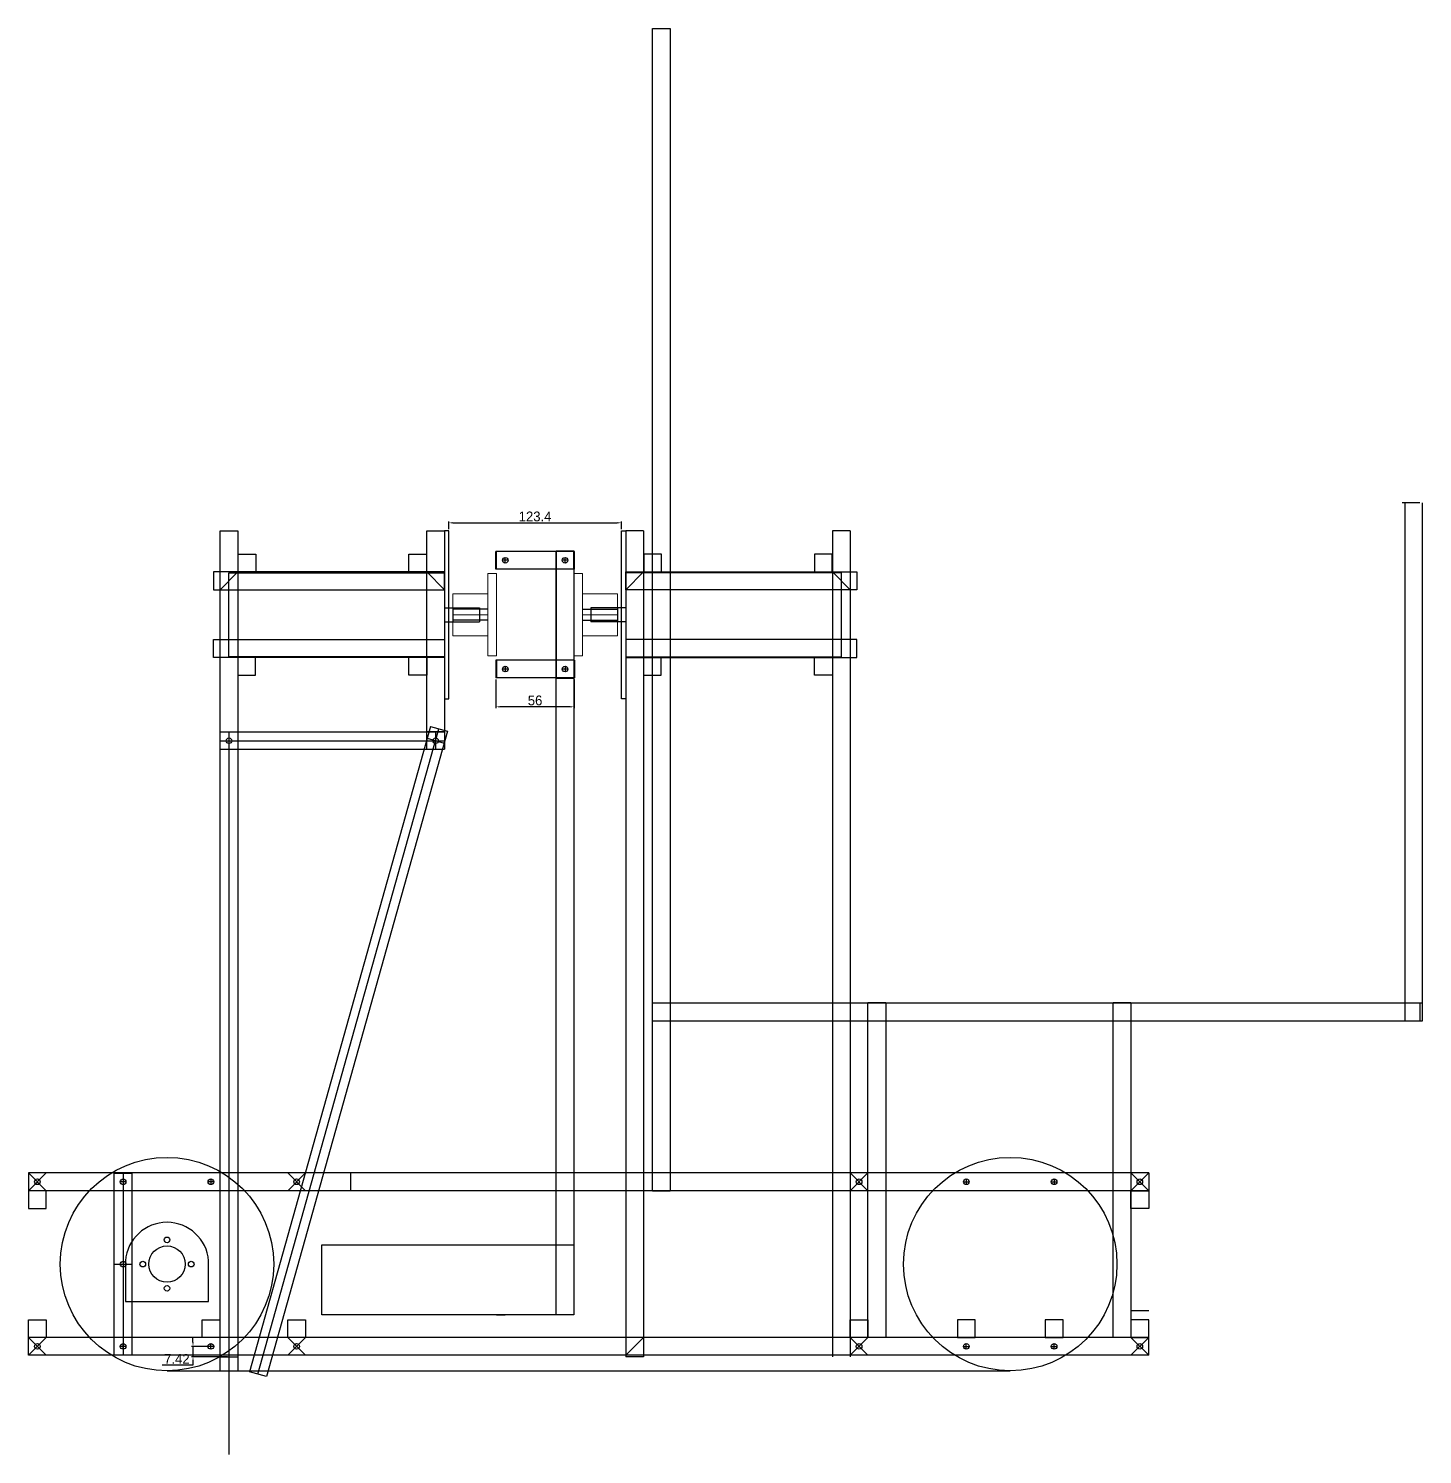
# Model space of a CAD drawing. Header units: millimetres. Extents: x -15418 to 43885, y -27590 to 23052.
# Drawn here: x 26237 to 27232, y -20265 to -19246 of the extents above; entities that cross this region are included whole.
import ezdxf

# ---------------------------------------------------------------- set-up
doc = ezdxf.new("R2010")
doc.units = ezdxf.units.MM
doc.header["$LTSCALE"] = 0.5
doc.layers.get('0').update_dxf_attribs({"lineweight": 5})
doc.layers.get('Defpoints').update_dxf_attribs({"color": 4})
for name, color, linetype in [('Layer1', 1, 'Continuous'), ('Layer2', 2, 'Continuous'), ('Layer3', 9, 'Continuous'), ('Layer4', 6, 'Continuous')]:
    doc.layers.add(name, color=color, linetype=linetype)
doc.dimstyles.new('ISO-25', dxfattribs={"dimtxt": 7, "dimasz": 3, "dimexe": 1, "dimexo": 1, "dimgap": 1, "dimtad": 1, "dimtoh": 1, "dimdec": 3, "dimdsep": 46, "dimtxsty": 'Standard', "dimcen": 2.5, "dimadec": 0, "dimazin": 0, "dimtfac": 1, "dimtdec": 3, "dimtmove": 0, "dimatfit": 3, "dimfxl": 1, "dimarcsym": 1})

# ---------------------------------------------------------------- blocks, each defined once
blk = doc.blocks.new('*D346')
at = {"layer": 'Defpoints', "color": 0, "transparency": 16777216}
for p in [(26570.7, -19710.2), (26626.7, -19710.2), (26570.7, -19730.8)]:
    blk.add_point(p, dxfattribs=at)
at = {"layer": 'Layer1', "color": 0, "lineweight": -2, "transparency": 16777216}
for p, q in [((26570.7, -19711.2), (26570.7, -19731.8)), ((26626.7, -19711.2), (26626.7, -19731.8)), ((26623.7, -19730.8), (26573.7, -19730.8))]:
    blk.add_line(p, q, dxfattribs=at)
at = {"layer": 'Layer1', "color": 0, "transparency": 16777216}
for points in [[(26573.7, -19730.3), (26573.7, -19731.3), (26570.7, -19730.8)], [(26623.7, -19730.3), (26623.7, -19731.3), (26626.7, -19730.8)]]:
    blk.add_solid(points, dxfattribs=at)
at = {"layer": 'Layer1', "color": 0, "transparency": 16777216, "insert": (26598.7, -19726.3), "char_height": 7, "attachment_point": 5}
blk.add_mtext('56', dxfattribs=at)
blk = doc.blocks.new('*D352')
at = {"layer": 'Defpoints', "color": 0, "transparency": 16777216}
for p in [(26660.4, -19599.4), (26537, -19605), (26660.4, -19605)]:
    blk.add_point(p, dxfattribs=at)
at = {"layer": 'Layer2', "color": 0, "lineweight": -2, "transparency": 16777216}
for p, q in [((26537, -19604), (26537, -19598.4)), ((26540, -19599.4), (26657.4, -19599.4)), ((26660.4, -19604), (26660.4, -19598.4))]:
    blk.add_line(p, q, dxfattribs=at)
at = {"layer": 'Layer2', "color": 0, "transparency": 16777216}
for points in [[(26540, -19598.9), (26540, -19599.9), (26537, -19599.4)], [(26657.4, -19598.9), (26657.4, -19599.9), (26660.4, -19599.4)]]:
    blk.add_solid(points, dxfattribs=at)
at = {"layer": 'Layer2', "color": 0, "transparency": 16777216, "insert": (26598.7, -19594.9), "char_height": 7, "attachment_point": 5}
blk.add_mtext('123.4', dxfattribs=at)
blk = doc.blocks.new('*D354')
at = {"layer": 'Defpoints', "color": 0, "transparency": 16777216}
for p in [(26367.2, -20187.6), (26354.4, -20195), (26380.1, -20195)]:
    blk.add_point(p, dxfattribs=at)
at = {"layer": 'Layer2', "color": 0, "lineweight": -2, "transparency": 16777216}
for p, q in [((26354.4, -20184.6), (26354.4, -20181.6)), ((26366.2, -20187.6), (26353.4, -20187.6)), ((26354.4, -20187.6), (26354.4, -20195)), ((26354.4, -20201), (26332.4, -20201)), ((26379.1, -20195), (26353.4, -20195)), ((26354.4, -20198), (26354.4, -20201))]:
    blk.add_line(p, q, dxfattribs=at)
at = {"layer": 'Layer2', "color": 0, "transparency": 16777216}
for points in [[(26353.9, -20184.6), (26354.9, -20184.6), (26354.4, -20187.6)], [(26353.9, -20198), (26354.9, -20198), (26354.4, -20195)]]:
    blk.add_solid(points, dxfattribs=at)
at = {"layer": 'Layer2', "color": 0, "transparency": 16777216, "insert": (26342.9, -20196.5), "char_height": 7, "attachment_point": 5}
blk.add_mtext('7.42', dxfattribs=at)

msp = doc.modelspace()

# ---------------------------------------------------------------- linework, layer by layer
at = {"transparency": 33554661}
for p, q in [((26565.0494, -19694.5061), (26565.0494, -19635.5061)), ((26565.0494, -19635.5061), (26571.0494, -19635.5061)), ((26571.0494, -19635.5061), (26571.0494, -19694.5061)), ((26626.4494, -19635.5061), (26626.4494, -19694.5061)), ((26632.4494, -19635.5061), (26626.4494, -19635.5061)), ((26632.4494, -19694.5061), (26632.4494, -19635.5061)), ((26540.0494, -19680.0061), (26540.0494, -19650.0061)), ((26565.0494, -19650.0061), (26540.0494, -19650.0061)), ((26632.4494, -19650.0061), (26657.4494, -19650.0061)), ((26657.4494, -19680.0061), (26657.4494, -19650.0061)), ((26565.0494, -19665.0061), (26540.0494, -19665.0061)), ((26632.4494, -19665.0061), (26657.4494, -19665.0061)), ((26565.0494, -19680.0061), (26540.0494, -19680.0061)), ((26632.4494, -19680.0061), (26657.4494, -19680.0061)), ((26571.0494, -19694.5061), (26565.0494, -19694.5061)), ((26626.4494, -19694.5061), (26632.4494, -19694.5061))]:
    msp.add_line(p, q, dxfattribs=at)
at = {"layer": 'Layer1', "transparency": 33554661}
for p, q in [((26373.7494, -20205.0061), (26373.7494, -19605.0061)), ((26373.7494, -19605.0061), (26386.4494, -19605.0061)), ((26386.4494, -19605.0061), (26386.4494, -20205.0061)), ((26521.3494, -19761.0061), (26521.3494, -19605.0061)), ((26521.3494, -19605.0061), (26534.0494, -19605.0061)), ((26534.0494, -19605.0061), (26534.0494, -19725.0061)), ((26537.0494, -19605.0061), (26534.0494, -19605.0061)), ((26534.0494, -19605.0061), (26534.0494, -19761.0061)), ((26537.0494, -19725.0061), (26537.0494, -19605.0061)), ((26660.4494, -19725.0061), (26660.4494, -19605.0061)), ((26660.4494, -19605.0061), (26663.4494, -19605.0061)), ((26663.4494, -19605.0061), (26663.4494, -19725.0061)), ((26676.1494, -19605.0061), (26663.4494, -19605.0061)), ((26676.1494, -19605.0061), (26663.4494, -19605.0061)), ((26663.4494, -19605.0061), (26663.4494, -20195.0061)), ((26676.1494, -19605.0061), (26676.1494, -20195.0061)), ((26823.7494, -19605.0061), (26811.0494, -19605.0061)), ((26811.0494, -19605.0061), (26811.0494, -20195.0061)), ((26823.7494, -19605.0061), (26823.7494, -20195.0061)), ((26386.6494, -19634.5061), (26386.6494, -19621.8061)), ((26386.6494, -19621.8061), (26399.3494, -19621.8061)), ((26399.3494, -19621.8061), (26399.3494, -19634.5061)), ((26508.4494, -19634.5061), (26508.4494, -19621.8061)), ((26508.4494, -19621.8061), (26521.1494, -19621.8061)), ((26521.1494, -19621.8061), (26521.1494, -19634.5061)), ((26626.7494, -19619.8061), (26570.7494, -19619.8061)), ((26570.7494, -19632.5061), (26570.7494, -19619.8061)), ((26571.0494, -19632.5061), (26571.0494, -19619.8061)), ((26577.3994, -19628.1561), (26577.3994, -19624.1561)), ((26613.7494, -19619.5061), (26613.7494, -19710.5061)), ((26613.7494, -19619.5061), (26626.4494, -19619.5061)), ((26613.7494, -20165.0061), (26613.7494, -19619.8061)), ((26620.0994, -19628.1561), (26620.0994, -19624.1561)), ((26626.4494, -19632.5061), (26626.4494, -19619.5061)), ((26626.4494, -19619.8061), (26626.4494, -20165.0061)), ((26626.4494, -19619.8061), (26626.4494, -19710.2061)), ((26626.7494, -19632.5061), (26626.7494, -19619.8061)), ((26676.3494, -19621.8061), (26676.3494, -19634.5061)), ((26689.0494, -19621.8061), (26676.3494, -19621.8061)), ((26689.0494, -19634.5061), (26689.0494, -19621.8061)), ((26798.1494, -19621.8061), (26798.1494, -19634.5061)), ((26810.8494, -19621.8061), (26798.1494, -19621.8061)), ((26810.8494, -19634.5061), (26810.8494, -19621.8061)), ((26534.0494, -19634.5061), (26369.0494, -19634.5061)), ((26369.0494, -19634.5061), (26369.0494, -19647.2061)), ((26386.4494, -19634.5061), (26373.7494, -19647.2061)), ((26399.3494, -19634.5061), (26386.6494, -19634.5061)), ((26521.1494, -19634.5061), (26508.4494, -19634.5061)), ((26521.3494, -19634.5061), (26534.0494, -19647.2061)), ((26534.0494, -19647.2061), (26534.0494, -19634.5061)), ((26626.4494, -19632.5061), (26570.7494, -19632.5061)), ((26579.3994, -19626.1561), (26575.3994, -19626.1561)), ((26626.7494, -19632.5061), (26613.7494, -19632.5061)), ((26622.0994, -19626.1561), (26618.0994, -19626.1561)), ((26663.4494, -19634.5061), (26828.4494, -19634.5061)), ((26663.4494, -19647.2061), (26663.4494, -19634.5061)), ((26676.1494, -19634.5061), (26663.4494, -19647.2061)), ((26676.3494, -19634.5061), (26689.0494, -19634.5061)), ((26798.1494, -19634.5061), (26810.8494, -19634.5061)), ((26811.0494, -19634.5061), (26823.7494, -19647.2061)), ((26828.4494, -19634.5061), (26828.4494, -19647.2061)), ((26369.0494, -19647.2061), (26534.0494, -19647.2061)), ((26828.4494, -19647.2061), (26663.4494, -19647.2061)), ((26540.0494, -19660.0061), (26540.0494, -19670.0061)), ((26626.4494, -19665.0061), (26626.4494, -19665.0061)), ((26657.4494, -19660.0061), (26657.4494, -19670.0061)), ((26369.0494, -19695.5061), (26369.0494, -19682.8061)), ((26369.0494, -19682.8061), (26534.0494, -19682.8061)), ((26534.0494, -19682.8061), (26534.0494, -19695.5061)), ((26828.4494, -19682.8061), (26663.4494, -19682.8061)), ((26663.4494, -19682.8061), (26663.4494, -19695.5061)), ((26828.4494, -19695.5061), (26828.4494, -19682.8061)), ((26534.0494, -19695.5061), (26369.0494, -19695.5061)), ((26386.4494, -19695.5061), (26386.4494, -19708.2061)), ((26399.1494, -19708.2061), (26399.1494, -19695.5061)), ((26508.6494, -19708.2061), (26508.6494, -19695.5061)), ((26521.3494, -19695.5061), (26521.3494, -19708.2061)), ((26663.4494, -19695.5061), (26828.4494, -19695.5061)), ((26676.1494, -19695.5061), (26676.1494, -19708.2061)), ((26688.8494, -19708.2061), (26688.8494, -19695.5061)), ((26798.3494, -19708.2061), (26798.3494, -19695.5061)), ((26811.0494, -19695.5061), (26811.0494, -19708.2061)), ((26626.4494, -19697.5061), (26570.7494, -19697.5061)), ((26570.7494, -19697.5061), (26570.7494, -19710.2061)), ((26571.0494, -19697.5061), (26571.0494, -19710.2061)), ((26579.3994, -19703.8561), (26575.3994, -19703.8561)), ((26577.3994, -19701.8561), (26577.3994, -19705.8561)), ((26626.7494, -19697.5061), (26613.7494, -19697.5061)), ((26622.0994, -19703.8561), (26618.0994, -19703.8561)), ((26620.0994, -19701.8561), (26620.0994, -19705.8561)), ((26626.4494, -19697.5061), (26626.4494, -19710.5061)), ((26626.7494, -19697.5061), (26626.7494, -19710.2061)), ((26386.4494, -19708.2061), (26399.1494, -19708.2061)), ((26521.3494, -19708.2061), (26508.6494, -19708.2061)), ((26626.7494, -19710.2061), (26570.7494, -19710.2061)), ((26626.4494, -19710.5061), (26613.7494, -19710.5061)), ((26676.1494, -19708.2061), (26688.8494, -19708.2061)), ((26811.0494, -19708.2061), (26798.3494, -19708.2061)), ((26534.0494, -19725.0061), (26537.0494, -19725.0061)), ((26663.4494, -19725.0061), (26660.4494, -19725.0061)), ((26523.9561, -19744.8399), (26394.6937, -20205.6446)), ((26523.9561, -19744.8399), (26536.1841, -19748.27)), ((26373.7494, -19748.6561), (26534.0494, -19748.6561)), ((26373.7494, -19755.0061), (26534.0494, -19755.0061)), ((26380.0994, -19748.6561), (26380.0994, -19761.3561)), ((26536.1841, -19748.27), (26406.9217, -20209.0747)), ((26534.0494, -19748.6561), (26521.3494, -19748.6561)), ((26521.5854, -19753.291), (26533.8134, -19756.7212)), ((26527.6994, -19748.6561), (26527.6994, -19761.0061)), ((26373.7494, -19761.0061), (26534.0494, -19761.0061)), ((26682.4494, -20076.3761), (26695.1494, -20076.3761)), ((26446.4494, -20165.0061), (26446.4494, -20115.0061)), ((26446.4494, -20115.0061), (26626.4494, -20115.0061)), ((26306.0971, -20126.3652), (26306.0971, -20155.5461)), ((26365.5771, -20155.5461), (26365.5771, -20126.3652)), ((26306.0971, -20155.5461), (26365.5771, -20155.5461)), ((26626.4494, -20165.0061), (26446.4494, -20165.0061)), ((26571.0494, -20165.0061), (26577.3994, -20165.0061)), ((26373.7494, -20195.0061), (26386.4494, -20195.0061)), ((26676.1494, -20195.0061), (26663.4494, -20195.0061))]:
    msp.add_line(p, q, dxfattribs=at)
for centre, radius in [((26577.3994, -19626.1561), 2), ((26620.0994, -19626.1561), 2), ((26577.3994, -19703.8561), 2), ((26620.0994, -19703.8561), 2), ((26380.0994, -19755.0061), 2), ((26527.6994, -19755.0061), 2), ((26335.8371, -20111.5061), 2), ((26335.8371, -20128.8061), 12.96), ((26318.5371, -20128.8061), 2), ((26353.1371, -20128.8061), 2), ((26335.8371, -20146.1061), 2)]:
    msp.add_circle(centre, radius, dxfattribs=at)
msp.add_arc((26335.8371, -20128.8061), 29.84, 4.692017, 175.307983, dxfattribs=at)
at = {"layer": 'Layer2', "transparency": 33554661}
for p, q in [((26380.0494, -19695.0061), (26380.0494, -19635.0061)), ((26380.0494, -19635.0061), (26534.0494, -19635.0061)), ((26534.0494, -19635.0061), (26534.0494, -19695.0061)), ((26663.4494, -19635.0061), (26663.4494, -19695.0061)), ((26817.4494, -19635.0061), (26663.4494, -19635.0061)), ((26817.4494, -19695.0061), (26817.4494, -19635.0061)), ((26534.0494, -19660.0061), (26559.0494, -19660.0061)), ((26565.0494, -19661.0061), (26540.0494, -19661.0061)), ((26559.0494, -19660.0061), (26559.0494, -19670.0061)), ((26632.4494, -19661.0061), (26657.4494, -19661.0061)), ((26663.4494, -19660.0061), (26638.4494, -19660.0061)), ((26638.4494, -19660.0061), (26638.4494, -19670.0061)), ((26534.0494, -19670.0061), (26559.0494, -19670.0061)), ((26565.0494, -19669.0061), (26540.0494, -19669.0061)), ((26632.4494, -19669.0061), (26657.4494, -19669.0061)), ((26663.4494, -19670.0061), (26638.4494, -19670.0061)), ((26534.0494, -19695.0061), (26380.0494, -19695.0061)), ((26663.4494, -19695.0061), (26817.4494, -19695.0061)), ((26400.8077, -20207.3596), (26530.0701, -19746.555)), ((26380.0994, -19748.6561), (26380.0994, -20264.7709)), ((26849.1494, -19942.3061), (26836.4494, -19942.3061)), ((26836.4494, -20181.3061), (26836.4494, -19942.3061)), ((26849.1494, -19942.3061), (26849.1494, -20181.3061)), ((27024.2371, -19942.3061), (27011.5371, -19942.3061)), ((27011.5371, -20181.3061), (27011.5371, -19942.3061)), ((27024.2371, -19942.3061), (27024.2371, -20181.3061)), ((27036.9371, -20063.6761), (26236.9371, -20063.6761)), ((26236.9371, -20063.6761), (26236.9371, -20076.3761)), ((26298.1371, -20193.8061), (26298.1371, -20063.8061)), ((26298.1371, -20063.8061), (26310.8371, -20063.8061)), ((26306.4871, -20070.0261), (26302.4871, -20070.0261)), ((26304.4871, -20063.8061), (26304.4871, -20193.8061)), ((26304.4871, -20068.0261), (26304.4871, -20072.0261)), ((26304.4871, -20070.0261), (26304.4871, -20187.5861)), ((26310.8371, -20063.8061), (26310.8371, -20193.8061)), ((26369.1871, -20070.0261), (26365.1871, -20070.0261)), ((26367.1871, -20068.0261), (26367.1871, -20072.0261)), ((26466.9371, -20063.6761), (26466.9371, -20076.3761)), ((26904.6871, -20070.0261), (26908.6871, -20070.0261)), ((26906.6871, -20068.0261), (26906.6871, -20072.0261)), ((26967.3871, -20070.0261), (26971.3871, -20070.0261)), ((26969.3871, -20068.0261), (26969.3871, -20072.0261)), ((27036.9371, -20063.6761), (27036.9371, -20076.3761)), ((27036.9371, -20076.3761), (26236.9371, -20076.3761)), ((26249.6371, -20076.3761), (26236.9371, -20076.3761)), ((26249.6371, -20076.3761), (26236.9371, -20076.3761)), ((26236.9371, -20076.3761), (26236.9371, -20089.0761)), ((26249.6371, -20076.3761), (26236.9371, -20076.3761)), ((26236.9371, -20076.3761), (26236.9371, -20089.0761)), ((26249.6371, -20076.3761), (26236.9371, -20076.3761)), ((26249.6371, -20089.0761), (26249.6371, -20076.3761)), ((26249.6371, -20089.0761), (26249.6371, -20076.3761)), ((27024.2371, -20089.0761), (27024.2371, -20076.3761)), ((27024.2371, -20076.3761), (27036.9371, -20076.3761)), ((27024.2371, -20089.0761), (27024.2371, -20076.3761)), ((27024.2371, -20076.3761), (27036.9371, -20076.3761)), ((27036.9371, -20076.3761), (27036.9371, -20089.0761)), ((27036.9371, -20076.3761), (27036.9371, -20089.0761)), ((26236.9371, -20089.0761), (26249.6371, -20089.0761)), ((27036.9371, -20089.0761), (27024.2371, -20089.0761)), ((27036.9371, -20089.0761), (27024.2371, -20089.0761)), ((26298.1371, -20128.8061), (26310.8371, -20128.8061)), ((27036.9371, -20162.1861), (27024.2371, -20162.1861)), ((26236.9371, -20181.2361), (26236.9371, -20168.5361)), ((26236.9371, -20181.2361), (26236.9371, -20168.5361)), ((26236.9371, -20168.5361), (26249.6371, -20168.5361)), ((26249.6371, -20168.5361), (26249.6371, -20181.2361)), ((26249.6371, -20168.5361), (26249.6371, -20181.2361)), ((26360.9111, -20181.2361), (26360.9111, -20168.5361)), ((26360.9111, -20168.5361), (26373.6111, -20168.5361)), ((26360.9111, -20181.2361), (26360.9111, -20168.5361)), ((26360.9111, -20168.5361), (26373.6111, -20168.5361)), ((26373.6111, -20168.5361), (26373.6111, -20181.2361)), ((26373.6111, -20168.5361), (26373.6111, -20181.2361)), ((26422.0371, -20181.2361), (26422.0371, -20168.5361)), ((26422.0371, -20168.5361), (26434.7371, -20168.5361)), ((26422.0371, -20181.2361), (26422.0371, -20168.5361)), ((26422.0371, -20168.5361), (26434.7371, -20168.5361)), ((26434.7371, -20168.5361), (26434.7371, -20181.2361)), ((26434.7371, -20168.5361), (26434.7371, -20181.2361)), ((26823.7494, -20181.2361), (26823.7494, -20168.5361)), ((26823.7494, -20168.5361), (26836.4494, -20168.5361)), ((26823.7494, -20181.2361), (26823.7494, -20168.5361)), ((26823.7494, -20168.5361), (26836.4494, -20168.5361)), ((26836.4494, -20168.5361), (26836.4494, -20181.2361)), ((26836.4494, -20168.5361), (26836.4494, -20181.2361)), ((26912.9631, -20168.5361), (26900.2631, -20168.5361)), ((26900.2631, -20168.5361), (26900.2631, -20181.2361)), ((26912.9631, -20168.5361), (26900.2631, -20168.5361)), ((26900.2631, -20168.5361), (26900.2631, -20181.2361)), ((26912.9631, -20181.2361), (26912.9631, -20168.5361)), ((26912.9631, -20181.2361), (26912.9631, -20168.5361)), ((26975.7371, -20168.5361), (26963.0371, -20168.5361)), ((26963.0371, -20168.5361), (26963.0371, -20181.2361)), ((26975.7371, -20168.5361), (26963.0371, -20168.5361)), ((26963.0371, -20168.5361), (26963.0371, -20181.2361)), ((26975.7371, -20181.2361), (26975.7371, -20168.5361)), ((26975.7371, -20181.2361), (26975.7371, -20168.5361)), ((27036.9371, -20168.5361), (27024.2371, -20168.5361)), ((27024.2371, -20168.5361), (27024.2371, -20181.2361)), ((27036.9371, -20168.5361), (27024.2371, -20168.5361)), ((27024.2371, -20168.5361), (27024.2371, -20181.2361)), ((27036.9371, -20181.2361), (27036.9371, -20168.5361)), ((27036.9371, -20181.2361), (27036.9371, -20168.5361)), ((27036.9371, -20181.2361), (26236.9371, -20181.2361)), ((26236.9371, -20193.9361), (26236.9371, -20181.2361)), ((26249.6371, -20181.2361), (26236.9371, -20181.2361)), ((26249.6371, -20181.2361), (26236.9371, -20181.2361)), ((26249.6371, -20181.2361), (26236.9371, -20181.2361)), ((26249.6371, -20181.2361), (26236.9371, -20181.2361)), ((26373.6111, -20181.2361), (26360.9111, -20181.2361)), ((26373.6111, -20181.2361), (26360.9111, -20181.2361)), ((26434.7371, -20181.2361), (26422.0371, -20181.2361)), ((26434.7371, -20181.2361), (26422.0371, -20181.2361)), ((26663.4494, -20193.9361), (26676.1494, -20181.2361)), ((26836.4494, -20181.2361), (26823.7494, -20181.2361)), ((26836.4494, -20181.2361), (26823.7494, -20181.2361)), ((26849.1494, -20181.3061), (26836.4494, -20181.3061)), ((26900.2631, -20181.2361), (26912.9631, -20181.2361)), ((26900.2631, -20181.2361), (26912.9631, -20181.2361)), ((26963.0371, -20181.2361), (26975.7371, -20181.2361)), ((26963.0371, -20181.2361), (26975.7371, -20181.2361)), ((27024.2371, -20181.3061), (27011.5371, -20181.3061)), ((27024.2371, -20181.2361), (27036.9371, -20181.2361)), ((27024.2371, -20181.2361), (27036.9371, -20181.2361)), ((27036.9371, -20193.9361), (27036.9371, -20181.2361)), ((27036.9371, -20193.9361), (26236.9371, -20193.9361)), ((26310.8371, -20193.8061), (26298.1371, -20193.8061)), ((26306.4871, -20187.5861), (26302.4871, -20187.5861)), ((26304.4871, -20189.5861), (26304.4871, -20185.5861)), ((26369.1871, -20187.5861), (26365.1871, -20187.5861)), ((26367.1871, -20189.5861), (26367.1871, -20185.5861)), ((26904.6871, -20187.5861), (26908.6871, -20187.5861)), ((26906.6871, -20189.5861), (26906.6871, -20185.5861)), ((26967.3871, -20187.5861), (26971.3871, -20187.5861)), ((26969.3871, -20189.5861), (26969.3871, -20185.5861)), ((26335.8371, -20205.0061), (26938.0371, -20205.0061)), ((26406.9217, -20209.0747), (26394.6937, -20205.6446))]:
    msp.add_line(p, q, dxfattribs=at)
for centre in [(26304.4871, -20070.0261), (26367.1871, -20070.0261), (26906.6871, -20070.0261), (26969.3871, -20070.0261), (26304.4871, -20128.8061), (26304.4871, -20187.5861), (26367.1871, -20187.5861), (26906.6871, -20187.5861), (26969.3871, -20187.5861)]:
    msp.add_circle(centre, 2, dxfattribs=at)
at = {"layer": 'Layer3', "transparency": 33554661}
for p, q in [((26236.9371, -20063.6761), (26249.6371, -20076.3761)), ((26236.9371, -20076.3761), (26249.6371, -20063.6761)), ((26236.9371, -20063.6761), (26249.6371, -20076.3761)), ((26236.9371, -20076.3761), (26249.6371, -20063.6761)), ((26434.7371, -20063.6761), (26422.0371, -20076.3761)), ((26434.7371, -20076.3761), (26422.0371, -20063.6761)), ((26823.7494, -20063.6761), (26836.4494, -20076.3761)), ((26823.7494, -20076.3761), (26836.4494, -20063.6761)), ((27036.9371, -20063.6761), (27024.2371, -20076.3761)), ((27036.9371, -20076.3761), (27024.2371, -20063.6761)), ((26236.9371, -20193.9361), (26249.6371, -20181.2361)), ((26236.9371, -20181.2361), (26249.6371, -20193.9361)), ((26236.9371, -20193.9361), (26249.6371, -20181.2361)), ((26236.9371, -20181.2361), (26249.6371, -20193.9361)), ((26434.7371, -20193.9361), (26422.0371, -20181.2361)), ((26434.7371, -20181.2361), (26422.0371, -20193.9361)), ((26823.7494, -20193.9361), (26836.4494, -20181.2361)), ((26823.7494, -20181.2361), (26836.4494, -20193.9361)), ((27036.9371, -20193.9361), (27024.2371, -20181.2361)), ((27036.9371, -20181.2361), (27024.2371, -20193.9361))]:
    msp.add_line(p, q, dxfattribs=at)
for centre, radius in [((26335.8371, -20128.8061), 76.2), ((26938.0371, -20128.8061), 76.2), ((26243.2871, -20070.0261), 2), ((26243.2871, -20070.0261), 2), ((26243.2871, -20070.0261), 2), ((26243.2871, -20070.0261), 2), ((26243.2871, -20070.0261), 2), ((26243.2871, -20070.0261), 2), ((26304.4871, -20070.0261), 2), ((26367.1871, -20070.0261), 2), ((26428.3871, -20070.0261), 2), ((26428.3871, -20070.0261), 2), ((26428.3871, -20070.0261), 2), ((26830.0994, -20070.0261), 2), ((26830.0994, -20070.0261), 2), ((26830.0994, -20070.0261), 2), ((26906.6871, -20070.0261), 2), ((26969.3871, -20070.0261), 2), ((27030.5871, -20070.0261), 2), ((27030.5871, -20070.0261), 2), ((27030.5871, -20070.0261), 2), ((26243.2871, -20187.5861), 2), ((26243.2871, -20187.5861), 2), ((26243.2871, -20187.5861), 2), ((26243.2871, -20187.5861), 2), ((26243.2871, -20187.5861), 2), ((26243.2871, -20187.5861), 2), ((26304.4871, -20187.5861), 2), ((26367.1871, -20187.5861), 2), ((26428.3871, -20187.5861), 2), ((26428.3871, -20187.5861), 2), ((26428.3871, -20187.5861), 2), ((26830.0994, -20187.5861), 2), ((26830.0994, -20187.5861), 2), ((26830.0994, -20187.5861), 2), ((26906.6871, -20187.5861), 2), ((26969.3871, -20187.5861), 2), ((27030.5871, -20187.5861), 2), ((27030.5871, -20187.5861), 2), ((27030.5871, -20187.5861), 2)]:
    msp.add_circle(centre, radius, dxfattribs=at)
at = {"layer": 'Layer4', "transparency": 33554661}
for p, q in [((26682.4494, -20076.3761), (26682.4494, -19246.3761)), ((26682.4494, -19246.3761), (26695.1494, -19246.3761)), ((26695.1494, -19246.3761), (26695.1494, -20076.3761)), ((27230.5371, -19585.0061), (27217.8371, -19585.0061)), ((27219.7494, -19585.0061), (27219.7494, -19955.0061)), ((27232.4494, -19955.0061), (27232.4494, -19585.0061)), ((26682.4494, -19942.3061), (27232.4494, -19942.3061)), ((27230.5371, -19942.3061), (27230.5371, -19955.0061)), ((26682.4494, -19955.0061), (27232.4494, -19955.0061)), ((27217.8371, -19955.0061), (27230.5371, -19955.0061))]:
    msp.add_line(p, q, dxfattribs=at)

# ---------------------------------------------------------------- dimensions: what is measured, and where the dimension line sits
at = {"layer": 'Layer1', "transparency": 33554661}
dim = msp.add_linear_dim(base=(26570.7494, -19730.7819), p1=(26626.7494, -19710.2061), p2=(26570.7494, -19710.2061), angle=180, dimstyle='ISO-25', dxfattribs=at)
dim.commit()
dim.dimension.update_dxf_attribs({"geometry": '*D346', "text_midpoint": (26598.7494, -19726.2819)})
at = {"layer": 'Layer2', "transparency": 33554661}
dim = msp.add_linear_dim(base=(26660.4494, -19599.4235), p1=(26537.0494, -19605.0061), p2=(26660.4494, -19605.0061), dimstyle='ISO-25', dxfattribs=at)
dim.commit()
dim.dimension.update_dxf_attribs({"geometry": '*D352', "text_midpoint": (26598.7494, -19594.9235)})
dim = msp.add_linear_dim(base=(26354.446, -20195.0061), p1=(26367.1871, -20187.5861), p2=(26380.0994, -20195.0061), angle=90, dimstyle='ISO-25', dxfattribs=at)
dim.commit()
dim.dimension.update_dxf_attribs({"geometry": '*D354', "text_midpoint": (26342.946, -20196.5061)})

doc.saveas('drawing.dxf')
